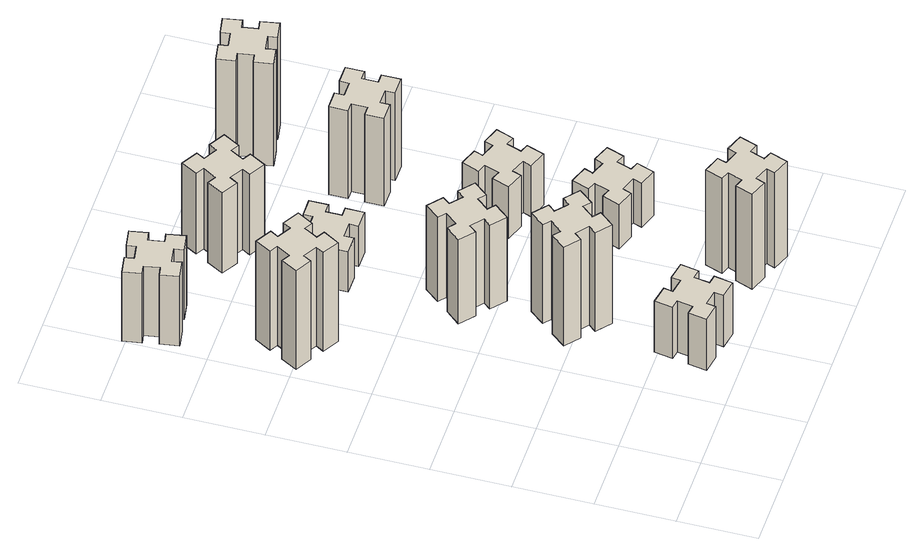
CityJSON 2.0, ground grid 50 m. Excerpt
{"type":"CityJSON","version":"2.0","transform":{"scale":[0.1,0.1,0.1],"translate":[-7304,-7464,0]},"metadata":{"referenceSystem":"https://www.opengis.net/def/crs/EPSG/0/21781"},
"CityObjects":{
"building1":{"type":"Building","attributes":{"class":"1000","function":"1000","usage":"1000","yearOfConstruction":2016,"roofType":"1000","measuredHeight":42,"storeysAboveGround":30,"storeysBelowGround":0},"geometry":[{"type":"Solid","lod":"1","boundaries":[[[[0,1,2,3,4,5,6,7,8,9,10,11,12,13,14,15,16,17,18,19]],[[17,16,20,21]],[[16,15,22,20]],[[15,14,23,22]],[[14,13,24,23]],[[13,12,25,24]],[[12,11,26,25]],[[11,10,27,26]],[[10,9,28,27]],[[9,8,29,28]],[[8,7,30,29]],[[7,6,31,30]],[[6,5,32,31]],[[5,4,33,32]],[[4,3,34,33]],[[3,2,35,34]],[[2,1,36,35]],[[1,0,37,36]],[[0,19,38,37]],[[19,18,39,38]],[[18,17,21,39]],[[24,25,26,27,28,29,30,31,32,33,34,35,36,37,38,39,21,20,22,23]]]]}]},
"building2":{"type":"Building","attributes":{"class":"1000","function":"1000","usage":"1000","yearOfConstruction":2016,"roofType":"1000","measuredHeight":81,"storeysAboveGround":30,"storeysBelowGround":0},"geometry":[{"type":"Solid","lod":"1","boundaries":[[[[40,41,42,43,44,45,46,47,48,49,50,51,52,53,54,55,56,57,58,59]],[[57,56,60,61]],[[56,55,62,60]],[[55,54,63,62]],[[54,53,64,63]],[[53,52,65,64]],[[52,51,66,65]],[[51,50,67,66]],[[50,49,68,67]],[[49,48,69,68]],[[48,47,70,69]],[[47,46,71,70]],[[46,45,72,71]],[[45,44,73,72]],[[44,43,74,73]],[[43,42,75,74]],[[42,41,76,75]],[[41,40,77,76]],[[40,59,78,77]],[[59,58,79,78]],[[58,57,61,79]],[[64,65,66,67,68,69,70,71,72,73,74,75,76,77,78,79,61,60,62,63]]]]}]},
"building3":{"type":"Building","attributes":{"class":"1000","function":"1000","usage":"1000","yearOfConstruction":2016,"roofType":"1000","measuredHeight":57,"storeysAboveGround":30,"storeysBelowGround":0},"geometry":[{"type":"Solid","lod":"1","boundaries":[[[[80,81,82,83,84,85,86,87,88,89,90,91,92,93,94,95,96,97,98,99]],[[97,96,100,101]],[[96,95,102,100]],[[95,94,103,102]],[[94,93,104,103]],[[93,92,105,104]],[[92,91,106,105]],[[91,90,107,106]],[[90,89,108,107]],[[89,88,109,108]],[[88,87,110,109]],[[87,86,111,110]],[[86,85,112,111]],[[85,84,113,112]],[[84,83,114,113]],[[83,82,115,114]],[[82,81,116,115]],[[81,80,117,116]],[[80,99,118,117]],[[99,98,119,118]],[[98,97,101,119]],[[104,105,106,107,108,109,110,111,112,113,114,115,116,117,118,119,101,100,102,103]]]]}]},
"building4":{"type":"Building","attributes":{"class":"1000","function":"1000","usage":"1000","yearOfConstruction":2016,"roofType":"1000","measuredHeight":81,"storeysAboveGround":30,"storeysBelowGround":0},"geometry":[{"type":"Solid","lod":"1","boundaries":[[[[120,121,122,123,124,125,126,127,128,129,130,131,132,133,134,135,136,137,138,139]],[[137,136,140,141]],[[136,135,142,140]],[[135,134,143,142]],[[134,133,144,143]],[[133,132,145,144]],[[132,131,146,145]],[[131,130,147,146]],[[130,129,148,147]],[[129,128,149,148]],[[128,127,150,149]],[[127,126,151,150]],[[126,125,152,151]],[[125,124,153,152]],[[124,123,154,153]],[[123,122,155,154]],[[122,121,156,155]],[[121,120,157,156]],[[120,139,158,157]],[[139,138,159,158]],[[138,137,141,159]],[[144,145,146,147,148,149,150,151,152,153,154,155,156,157,158,159,141,140,142,143]]]]}]},
"building5":{"type":"Building","attributes":{"class":"1000","function":"1000","usage":"1000","yearOfConstruction":2016,"roofType":"1000","measuredHeight":69,"storeysAboveGround":30,"storeysBelowGround":0},"geometry":[{"type":"Solid","lod":"1","boundaries":[[[[160,161,162,163,164,165,166,167,168,169,170,171,172,173,174,175,176,177,178,179]],[[177,176,180,181]],[[176,175,182,180]],[[175,174,183,182]],[[174,173,184,183]],[[173,172,185,184]],[[172,171,186,185]],[[171,170,187,186]],[[170,169,188,187]],[[169,168,189,188]],[[168,167,190,189]],[[167,166,191,190]],[[166,165,192,191]],[[165,164,193,192]],[[164,163,194,193]],[[163,162,195,194]],[[162,161,196,195]],[[161,160,197,196]],[[160,179,198,197]],[[179,178,199,198]],[[178,177,181,199]],[[184,185,186,187,188,189,190,191,192,193,194,195,196,197,198,199,181,180,182,183]]]]}]},
"building6":{"type":"Building","attributes":{"class":"1000","function":"1000","usage":"1000","yearOfConstruction":2016,"roofType":"1000","measuredHeight":33,"storeysAboveGround":30,"storeysBelowGround":0},"geometry":[{"type":"Solid","lod":"1","boundaries":[[[[200,201,202,203,204,205,206,207,208,209,210,211,212,213,214,215,216,217,218,219]],[[217,216,220,221]],[[216,215,222,220]],[[215,214,223,222]],[[214,213,224,223]],[[213,212,225,224]],[[212,211,226,225]],[[211,210,227,226]],[[210,209,228,227]],[[209,208,229,228]],[[208,207,230,229]],[[207,206,231,230]],[[206,205,232,231]],[[205,204,233,232]],[[204,203,234,233]],[[203,202,235,234]],[[202,201,236,235]],[[201,200,237,236]],[[200,219,238,237]],[[219,218,239,238]],[[218,217,221,239]],[[224,225,226,227,228,229,230,231,232,233,234,235,236,237,238,239,221,220,222,223]]]]}]},
"building7":{"type":"Building","attributes":{"class":"1000","function":"1000","usage":"1000","yearOfConstruction":2016,"roofType":"1000","measuredHeight":78,"storeysAboveGround":30,"storeysBelowGround":0},"geometry":[{"type":"Solid","lod":"1","boundaries":[[[[240,241,242,243,244,245,246,247,248,249,250,251,252,253,254,255,256,257,258,259]],[[257,256,260,261]],[[256,255,262,260]],[[255,254,263,262]],[[254,253,264,263]],[[253,252,265,264]],[[252,251,266,265]],[[251,250,267,266]],[[250,249,268,267]],[[249,248,269,268]],[[248,247,270,269]],[[247,246,271,270]],[[246,245,272,271]],[[245,244,273,272]],[[244,243,274,273]],[[243,242,275,274]],[[242,241,276,275]],[[241,240,277,276]],[[240,259,278,277]],[[259,258,279,278]],[[258,257,261,279]],[[264,265,266,267,268,269,270,271,272,273,274,275,276,277,278,279,261,260,262,263]]]]}]},
"building8":{"type":"Building","attributes":{"class":"1000","function":"1000","usage":"1000","yearOfConstruction":2016,"roofType":"1000","measuredHeight":66,"storeysAboveGround":30,"storeysBelowGround":0},"geometry":[{"type":"Solid","lod":"1","boundaries":[[[[280,281,282,283,284,285,286,287,288,289,290,291,292,293,294,295,296,297,298,299]],[[297,296,300,301]],[[296,295,302,300]],[[295,294,303,302]],[[294,293,304,303]],[[293,292,305,304]],[[292,291,306,305]],[[291,290,307,306]],[[290,289,308,307]],[[289,288,309,308]],[[288,287,310,309]],[[287,286,311,310]],[[286,285,312,311]],[[285,284,313,312]],[[284,283,314,313]],[[283,282,315,314]],[[282,281,316,315]],[[281,280,317,316]],[[280,299,318,317]],[[299,298,319,318]],[[298,297,301,319]],[[304,305,306,307,308,309,310,311,312,313,314,315,316,317,318,319,301,300,302,303]]]]}]},
"building9":{"type":"Building","attributes":{"class":"1000","function":"1000","usage":"1000","yearOfConstruction":2016,"roofType":"1000","measuredHeight":36,"storeysAboveGround":30,"storeysBelowGround":0},"geometry":[{"type":"Solid","lod":"1","boundaries":[[[[320,321,322,323,324,325,326,327,328,329,330,331,332,333,334,335,336,337,338,339]],[[337,336,340,341]],[[336,335,342,340]],[[335,334,343,342]],[[334,333,344,343]],[[333,332,345,344]],[[332,331,346,345]],[[331,330,347,346]],[[330,329,348,347]],[[329,328,349,348]],[[328,327,350,349]],[[327,326,351,350]],[[326,325,352,351]],[[325,324,353,352]],[[324,323,354,353]],[[323,322,355,354]],[[322,321,356,355]],[[321,320,357,356]],[[320,339,358,357]],[[339,338,359,358]],[[338,337,341,359]],[[344,345,346,347,348,349,350,351,352,353,354,355,356,357,358,359,341,340,342,343]]]]}]},
"building10":{"type":"Building","attributes":{"class":"1000","function":"1000","usage":"1000","yearOfConstruction":2016,"roofType":"1000","measuredHeight":42,"storeysAboveGround":30,"storeysBelowGround":0},"geometry":[{"type":"Solid","lod":"1","boundaries":[[[[360,361,362,363,364,365,366,367,368,369,370,371,372,373,374,375,376,377,378,379]],[[377,376,380,381]],[[376,375,382,380]],[[375,374,383,382]],[[374,373,384,383]],[[373,372,385,384]],[[372,371,386,385]],[[371,370,387,386]],[[370,369,388,387]],[[369,368,389,388]],[[368,367,390,389]],[[367,366,391,390]],[[366,365,392,391]],[[365,364,393,392]],[[364,363,394,393]],[[363,362,395,394]],[[362,361,396,395]],[[361,360,397,396]],[[360,379,398,397]],[[379,378,399,398]],[[378,377,381,399]],[[384,385,386,387,388,389,390,391,392,393,394,395,396,397,398,399,381,380,382,383]]]]}]},
"building11":{"type":"Building","attributes":{"class":"1000","function":"1000","usage":"1000","yearOfConstruction":2016,"roofType":"1000","measuredHeight":72,"storeysAboveGround":30,"storeysBelowGround":0},"geometry":[{"type":"Solid","lod":"1","boundaries":[[[[400,401,402,403,404,405,406,407,408,409,410,411,412,413,414,415,416,417,418,419]],[[417,416,420,421]],[[416,415,422,420]],[[415,414,423,422]],[[414,413,424,423]],[[413,412,425,424]],[[412,411,426,425]],[[411,410,427,426]],[[410,409,428,427]],[[409,408,429,428]],[[408,407,430,429]],[[407,406,431,430]],[[406,405,432,431]],[[405,404,433,432]],[[404,403,434,433]],[[403,402,435,434]],[[402,401,436,435]],[[401,400,437,436]],[[400,419,438,437]],[[419,418,439,438]],[[418,417,421,439]],[[424,425,426,427,428,429,430,431,432,433,434,435,436,437,438,439,421,420,422,423]]]]}]},
"building12":{"type":"Building","attributes":{"class":"1000","function":"1000","usage":"1000","yearOfConstruction":2016,"roofType":"1000","measuredHeight":84,"storeysAboveGround":30,"storeysBelowGround":0},"geometry":[{"type":"Solid","lod":"1","boundaries":[[[[440,441,442,443,444,445,446,447,448,449,450,451,452,453,454,455,456,457,458,459]],[[457,456,460,461]],[[456,455,462,460]],[[455,454,463,462]],[[454,453,464,463]],[[453,452,465,464]],[[452,451,466,465]],[[451,450,467,466]],[[450,449,468,467]],[[449,448,469,468]],[[448,447,470,469]],[[447,446,471,470]],[[446,445,472,471]],[[445,444,473,472]],[[444,443,474,473]],[[443,442,475,474]],[[442,441,476,475]],[[441,440,477,476]],[[440,459,478,477]],[[459,458,479,478]],[[458,457,461,479]],[[464,465,466,467,468,469,470,471,472,473,474,475,476,477,478,479,461,460,462,463]]]]}]}
},
"vertices":[
[877,226,0],[975,208,0],[965,149,0],[1083,128,0],[1104,247,0],[1045,257,0],[1062,355,0],[1121,345,0],[1142,463,0],[1024,484,0],[1014,425,0],[915,442,0],[926,501,0],[807,522,0],[787,404,0],[846,394,0],[828,295,0],[769,306,0],[748,187,0],[867,167,0],[828,295,420],[769,306,420],[846,394,420],[787,404,420],[807,522,420],[926,501,420],[915,442,420],[1014,425,420],[1024,484,420],[1142,463,420],[1121,345,420],[1062,355,420],[1045,257,420],[1104,247,420],[1083,128,420],[965,149,420],[975,208,420],[877,226,420],[867,167,420],[748,187,420],
[404,2616,0],[317,2666,0],[347,2718,0],[243,2778,0],[183,2674,0],[235,2644,0],[185,2557,0],[133,2587,0],[73,2483,0],[177,2423,0],[207,2475,0],[294,2425,0],[264,2373,0],[368,2313,0],[428,2417,0],[376,2447,0],[426,2534,0],[478,2504,0],[538,2608,0],[434,2668,0],[426,2534,810],[478,2504,810],[376,2447,810],[428,2417,810],[368,2313,810],[264,2373,810],[294,2425,810],[207,2475,810],[177,2423,810],[73,2483,810],[133,2587,810],[185,2557,810],[235,2644,810],[183,2674,810],[243,2778,810],[347,2718,810],[317,2666,810],[404,2616,810],[434,2668,810],[538,2608,810],
[88,3415,0],[106,3317,0],[47,3307,0],[67,3188,0],[186,3209,0],[175,3268,0],[274,3286,0],[284,3227,0],[402,3247,0],[381,3366,0],[322,3355,0],[305,3454,0],[364,3464,0],[343,3582,0],[225,3561,0],[235,3502,0],[137,3485,0],[127,3544,0],[8,3523,0],[29,3405,0],[137,3485,570],[127,3544,570],[235,3502,570],[225,3561,570],[343,3582,570],[364,3464,570],[305,3454,570],[322,3355,570],[381,3366,570],[402,3247,570],[284,3227,570],[274,3286,570],[175,3268,570],[186,3209,570],[67,3188,570],[47,3307,570],[106,3317,570],[88,3415,570],[29,3405,570],[8,3523,570],
[997,956,0],[1062,1033,0],[1108,994,0],[1185,1086,0],[1093,1163,0],[1054,1117,0],[978,1182,0],[1016,1228,0],[924,1305,0],[847,1213,0],[893,1174,0],[829,1098,0],[783,1136,0],[706,1044,0],[798,967,0],[836,1013,0],[913,949,0],[874,903,0],[966,826,0],[1043,918,0],[913,949,810],[874,903,810],[836,1013,810],[798,967,810],[706,1044,810],[783,1136,810],[829,1098,810],[893,1174,810],[847,1213,810],[924,1305,810],[1016,1228,810],[978,1182,810],[1054,1117,810],[1093,1163,810],[1185,1086,810],[1108,994,810],[1062,1033,810],[997,956,810],[1043,918,810],[966,826,810],
[997,1596,0],[1062,1673,0],[1108,1634,0],[1185,1726,0],[1093,1803,0],[1054,1757,0],[978,1822,0],[1016,1868,0],[924,1945,0],[847,1853,0],[893,1814,0],[829,1738,0],[783,1776,0],[706,1684,0],[798,1607,0],[836,1653,0],[913,1589,0],[874,1543,0],[966,1466,0],[1043,1558,0],[913,1589,690],[874,1543,690],[836,1653,690],[798,1607,690],[706,1684,690],[783,1776,690],[829,1738,690],[893,1814,690],[847,1853,690],[924,1945,690],[1016,1868,690],[978,1822,690],[1054,1757,690],[1093,1803,690],[1185,1726,690],[1108,1634,690],[1062,1673,690],[997,1596,690],[1043,1558,690],[966,1466,690],
[895,2435,0],[995,2435,0],[995,2375,0],[1115,2375,0],[1115,2495,0],[1055,2495,0],[1055,2595,0],[1115,2595,0],[1115,2715,0],[995,2715,0],[995,2655,0],[895,2655,0],[895,2715,0],[775,2715,0],[775,2595,0],[835,2595,0],[835,2495,0],[775,2495,0],[775,2375,0],[895,2375,0],[835,2495,330],[775,2495,330],[835,2595,330],[775,2595,330],[775,2715,330],[895,2715,330],[895,2655,330],[995,2655,330],[995,2715,330],[1115,2715,330],[1115,2595,330],[1055,2595,330],[1055,2495,330],[1115,2495,330],[1115,2375,330],[995,2375,330],[995,2435,330],[895,2435,330],[895,2375,330],[775,2375,330],
[1601,139,0],[1695,105,0],[1674,49,0],[1787,7,0],[1828,120,0],[1772,141,0],[1806,235,0],[1862,214,0],[1903,327,0],[1790,368,0],[1770,312,0],[1676,346,0],[1697,402,0],[1584,443,0],[1543,330,0],[1599,310,0],[1565,216,0],[1509,237,0],[1467,124,0],[1580,83,0],[1565,216,780],[1509,237,780],[1599,310,780],[1543,330,780],[1584,443,780],[1697,402,780],[1676,346,780],[1770,312,780],[1790,368,780],[1903,327,780],[1862,214,780],[1806,235,780],[1772,141,780],[1828,120,780],[1787,7,780],[1674,49,780],[1695,105,780],[1601,139,780],[1580,83,780],[1467,124,780],
[1044,3256,0],[957,3306,0],[987,3358,0],[883,3418,0],[823,3314,0],[875,3284,0],[825,3197,0],[773,3227,0],[713,3123,0],[817,3063,0],[847,3115,0],[934,3065,0],[904,3013,0],[1008,2953,0],[1068,3057,0],[1016,3087,0],[1066,3174,0],[1118,3144,0],[1178,3248,0],[1074,3308,0],[1066,3174,660],[1118,3144,660],[1016,3087,660],[1068,3057,660],[1008,2953,660],[904,3013,660],[934,3065,660],[847,3115,660],[817,3063,660],[713,3123,660],[773,3227,660],[825,3197,660],[875,3284,660],[823,3314,660],[883,3418,660],[987,3358,660],[957,3306,660],[1044,3256,660],[1074,3308,660],[1178,3248,660],
[1701,979,0],[1795,945,0],[1774,889,0],[1887,847,0],[1928,960,0],[1872,981,0],[1906,1075,0],[1962,1054,0],[2003,1167,0],[1890,1208,0],[1870,1152,0],[1776,1186,0],[1797,1242,0],[1684,1283,0],[1643,1170,0],[1699,1150,0],[1665,1056,0],[1609,1077,0],[1567,964,0],[1680,923,0],[1665,1056,360],[1609,1077,360],[1699,1150,360],[1643,1170,360],[1684,1283,360],[1797,1242,360],[1776,1186,360],[1870,1152,360],[1890,1208,360],[2003,1167,360],[1962,1054,360],[1906,1075,360],[1872,981,360],[1928,960,360],[1887,847,360],[1774,889,360],[1795,945,360],[1701,979,360],[1680,923,360],[1567,964,360],
[1770,1792,0],[1676,1826,0],[1697,1882,0],[1584,1923,0],[1543,1810,0],[1599,1790,0],[1565,1696,0],[1509,1717,0],[1467,1604,0],[1580,1563,0],[1601,1619,0],[1695,1585,0],[1674,1529,0],[1787,1487,0],[1828,1600,0],[1772,1621,0],[1806,1715,0],[1862,1694,0],[1903,1807,0],[1790,1848,0],[1806,1715,420],[1862,1694,420],[1772,1621,420],[1828,1600,420],[1787,1487,420],[1674,1529,420],[1695,1585,420],[1601,1619,420],[1580,1563,420],[1467,1604,420],[1509,1717,420],[1565,1696,420],[1599,1790,420],[1543,1810,420],[1584,1923,420],[1697,1882,420],[1676,1826,420],[1770,1792,420],[1790,1848,420],[1903,1807,420],
[1735,2655,0],[1635,2655,0],[1635,2715,0],[1515,2715,0],[1515,2595,0],[1575,2595,0],[1575,2495,0],[1515,2495,0],[1515,2375,0],[1635,2375,0],[1635,2435,0],[1735,2435,0],[1735,2375,0],[1855,2375,0],[1855,2495,0],[1795,2495,0],[1795,2595,0],[1855,2595,0],[1855,2715,0],[1735,2715,0],[1795,2595,720],[1855,2595,720],[1795,2495,720],[1855,2495,720],[1855,2375,720],[1735,2375,720],[1735,2435,720],[1635,2435,720],[1635,2375,720],[1515,2375,720],[1515,2495,720],[1575,2495,720],[1575,2595,720],[1515,2595,720],[1515,2715,720],[1635,2715,720],[1635,2655,720],[1735,2655,720],[1735,2715,720],[1855,2715,720],
[1902,3255,0],[1885,3354,0],[1944,3364,0],[1923,3482,0],[1805,3461,0],[1815,3402,0],[1717,3385,0],[1707,3444,0],[1588,3423,0],[1609,3305,0],[1668,3315,0],[1686,3217,0],[1627,3207,0],[1647,3088,0],[1766,3109,0],[1755,3168,0],[1854,3186,0],[1864,3127,0],[1982,3147,0],[1961,3266,0],[1854,3186,840],[1864,3127,840],[1755,3168,840],[1766,3109,840],[1647,3088,840],[1627,3207,840],[1686,3217,840],[1668,3315,840],[1609,3305,840],[1588,3423,840],[1707,3444,840],[1717,3385,840],[1815,3402,840],[1805,3461,840],[1923,3482,840],[1944,3364,840],[1885,3354,840],[1902,3255,840],[1961,3266,840],[1982,3147,840]
]}
